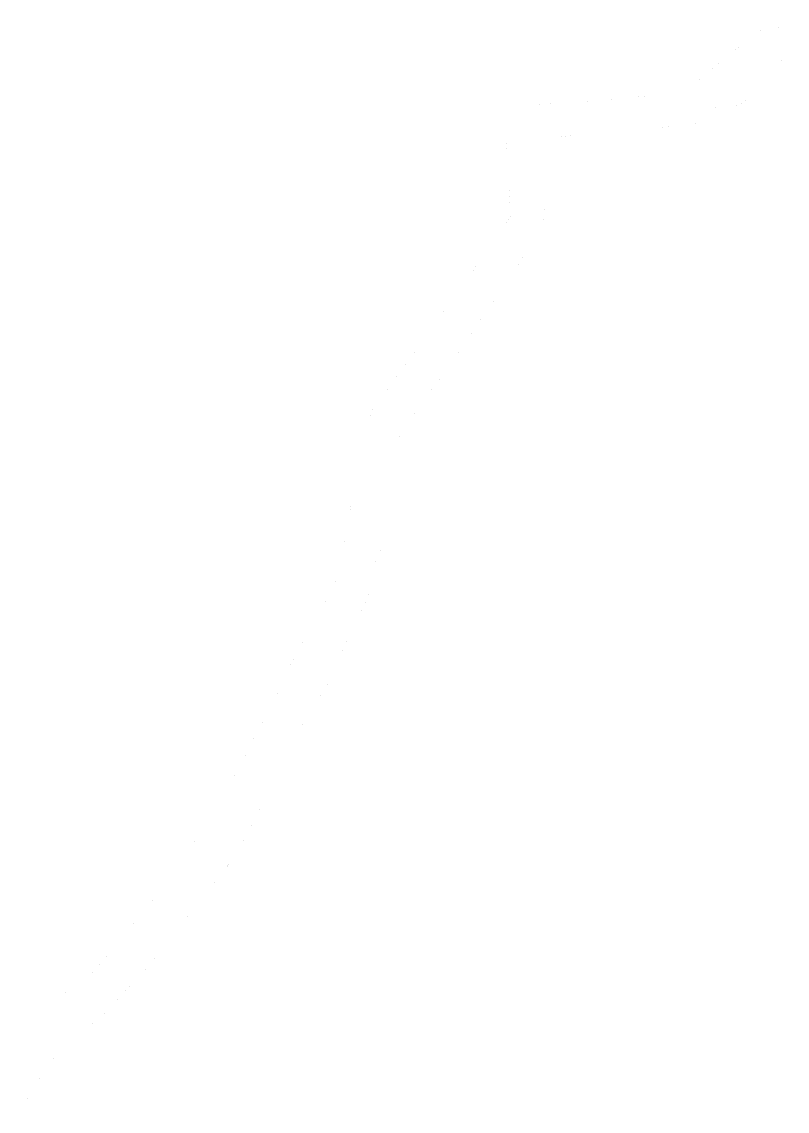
# Model space of a CAD drawing. Header units: metres. Extents: x 0 to 7617939, y 0 to 4642111.
# Drawn here: x 7617540 to 7617939, y 4641498 to 4642065 of the extents above; entities that cross this region are included whole.
import ezdxf

# ---------------------------------------------------------------- set-up
doc = ezdxf.new("R2010")
doc.units = ezdxf.units.M
doc.header["$MEASUREMENT"] = 0
doc.layers.add('parcels_o — WF.WFI_GML_PARC', color=1, linetype='Continuous', lineweight=0)

msp = doc.modelspace()

# ---------------------------------------------------------------- linework, layer by layer
at = {"layer": 'parcels_o — WF.WFI_GML_PARC', "color": 3, "linetype": 'Continuous', "const_width": 0.00234, "flags": 128}
msp.add_lwpolyline([(7617539.61, 4641497.84), (7617551.52, 4641518.02), (7617559.13, 4641528.44), (7617562.95, 4641533.54), (7617566.81, 4641537.09), (7617572.72, 4641541.05), (7617576.75, 4641542.96), (7617581.28, 4641546.29), (7617596.57, 4641562.81), (7617603.81, 4641570.17), (7617608.84, 4641576.28), (7617619.3, 4641589.46), (7617620.44, 4641590.99), (7617624.02, 4641595.64), (7617632.37, 4641606.48), (7617647.19, 4641624.77), (7617654.17, 4641635.22), (7617665.05, 4641656.52), (7617666.23, 4641660.91), (7617667.57, 4641665.44), (7617676.75, 4641681.76), (7617682.64, 4641692.37), (7617690.42, 4641705.67), (7617697.15, 4641715.95), (7617700.58, 4641720.95), (7617705.45, 4641733.47), (7617707.8, 4641737.85), (7617709.77, 4641742.52), (7617718.09, 4641759.7), (7617722.66, 4641771.37), (7617723.71, 4641777.35), (7617725.09, 4641785.83), (7617729.24, 4641793.76), (7617732.72, 4641801.24), (7617734.78, 4641809.72), (7617733.48, 4641816.66), (7617732.36, 4641822.15), (7617732.38, 4641832.8), (7617733.71, 4641837.87), (7617736.16, 4641844.41), (7617737.43, 4641850.46), (7617739.29, 4641853), (7617751.49, 4641869.98), (7617762.75, 4641885.65), (7617789.95, 4641925.02), (7617794.32, 4641931.33), (7617801.46, 4641942.31), (7617802.5, 4641943.91), (7617811.92, 4641958.7), (7617813.3, 4641978.68), (7617814.7, 4641998.97), (7617814.73, 4641999.44), (7617820.24, 4642005.31), (7617837.68, 4642006.56), (7617847.79, 4642007.57), (7617848.75, 4642007.67), (7617857.21, 4642008.51), (7617876.65, 4642010.51), (7617890.8, 4642012.07), (7617901.62, 4642020.21), (7617902.6, 4642023.91), (7617905.66, 4642022.9), (7617911.96, 4642020.81), (7617921.95, 4642026.96), (7617928.48, 4642034.56), (7617932.89, 4642040.46), (7617939.09, 4642049.12), (7617938.04, 4642055.95), (7617936.64, 4642059.7), (7617935.43, 4642061.25), (7617934.57, 4642062.35), (7617933.62, 4642063.56), (7617930.97, 4642065.12), (7617912.4, 4642050.71), (7617903.27, 4642043.55), (7617898.07, 4642038.65), (7617886.84, 4642030.45), (7617877.72, 4642027.9), (7617874.29, 4642027.33), (7617868.26, 4642026.41), (7617862.45, 4642026.11), (7617860.94, 4642025.96), (7617854.99, 4642025.39), (7617843.31, 4642024.51), (7617825.36, 4642022.94), (7617803.93, 4642021.71), (7617796.48, 4642018.69), (7617792.67, 4642012.98), (7617792.36, 4642010.46), (7617793.52, 4641991.74), (7617795, 4641963.78), (7617794.31, 4641962.64), (7617762.59, 4641917.29), (7617761.81, 4641916.4), (7617723.57, 4641864), (7617722.14, 4641860.32), (7617716.18, 4641832.48), (7617711.28, 4641810.5), (7617707.92, 4641791.05), (7617706.86, 4641781.78), (7617706.25, 4641778.53), (7617691.38, 4641749.76), (7617681.33, 4641732.09), (7617677.13, 4641723.11), (7617668.41, 4641705.15), (7617654.25, 4641678.47), (7617651.6, 4641673.22), (7617650.61, 4641671.26), (7617641.37, 4641652.94), (7617636.52, 4641646.87), (7617625.29, 4641630.68), (7617612.79, 4641613.19), (7617612.47, 4641612.75), (7617605.05, 4641603.73), (7617600.54, 4641598.33), (7617599.23, 4641596.54), (7617589.19, 4641584.29), (7617576.18, 4641568.81), (7617569.12, 4641562.75), (7617565.09, 4641560.83), (7617560.06, 4641558.16), (7617559.55, 4641557.87), (7617551.32, 4641553.28), (7617543.98, 4641548.16), (7617536.81, 4641533.85)], dxfattribs=at)

doc.saveas('drawing.dxf')
